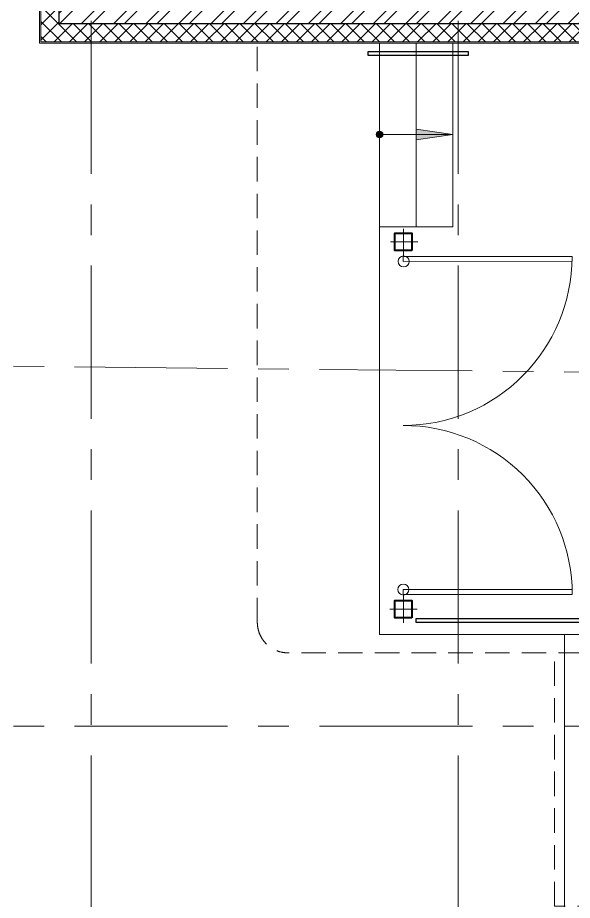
# Model space of a CAD drawing. Header units: millimetres. Extents: x -265044 to 366616, y 0 to 292181.
# Drawn here: x -218833 to -214300, y 99179 to 106389 of the extents above; entities that cross this region are included whole.
import ezdxf

# ---------------------------------------------------------------- set-up
doc = ezdxf.new("R2010")
doc.units = ezdxf.units.MM
doc.header["$MEASUREMENT"] = 0
for name, pattern in [('ADSK_Штриховая_ш2 п1', [3, 2, -1]), ('CENTER', [2, 1.25, -0.25, 0.25, -0.25]), ('ГОСТ 2.303 6', [12, 8, -1.5, 1, -1.5])]:
    doc.linetypes.add(name, pattern=pattern)
doc.layers.get('0').update_dxf_attribs({"color": 250, "lineweight": 9})
for name, color, linetype, lineweight in [('АР_Двери', 5, 'Continuous', 18), ('АР_Лестницы', 250, 'Continuous', 15), ('АР_Лестницы ограждение', 94, 'Continuous', 25), ('АР_Навесной фасад', 5, 'Continuous', 5), ('АР_Оси', 193, 'Continuous', 9), ('АР_Сущ Несущая стена', 202, 'Continuous', 30), ('АР_тонкая линия', 250, 'Continuous', 0), ('АР_Утеплитель', 250, 'Continuous', 9), ('АР_Штриховка кирпич', 250, 'Continuous', 9)]:
    doc.layers.add(name, color=color, linetype=linetype, lineweight=lineweight)

# ---------------------------------------------------------------- blocks, each defined once
blk = doc.blocks.new('*U26')
h = blk.add_hatch(color=8)
h.dxf.hatch_style = 1
edge = h.paths.add_edge_path()
edge.add_arc((0, 0), 27.6, 359.64, 719.64)
h = blk.add_hatch(color=8)
h.dxf.hatch_style = 1
h.paths.add_polyline_path([(300, -44.3), (300, 44.3), (600, 0)])
at = {"color": 8}
blk.add_line((600, 0), (0, 0), dxfattribs=at)
blk.add_lwpolyline([(300, 44.3), (300, -44.3), (600, 0), (300, 44.3)], dxfattribs=at)
blk.add_circle((0, 0), 27.6, dxfattribs=at)

msp = doc.modelspace()

# ---------------------------------------------------------------- hatches: boundary and pattern name
at = {"layer": 'АР_Утеплитель', "ltscale": 100}
h = msp.add_hatch(dxfattribs=at)
h.set_pattern_fill('ANSI37', color=8, scale=700)
h.set_pattern_definition([(45, (-1188594, 154912.83), (-61.871843, 61.871843), []), (135, (-1188594, 154912.83), (-61.871843, -61.871843), [])])
h.paths.add_polyline_path([(-218643.9, 116590.7), (-218493.9, 116590.7), (-218493.9, 116590.7), (-218643.9, 116590.7)])
h.paths.add_polyline_path([(-218493.9, 107238), (-218643.9, 107238), (-218643.9, 106190.7), (-212704, 106190.7), (-212704, 106090.7), (-212554, 106090.7), (-212554, 106340.7), (-218493.9, 106340.7)])
h.paths.add_polyline_path([(-218493.9, 107340.7), (-218643.9, 107340.7), (-218643.9, 107238), (-218493.9, 107238)])
h.paths.add_polyline_path([(-218493.9, 110430.7), (-218643.9, 110430.7), (-218643.9, 108520.7), (-218493.9, 108520.7)])
h.paths.add_polyline_path([(-218493.9, 113510.7), (-218643.9, 113510.7), (-218643.9, 111610.7), (-218493.9, 111610.7)])
h.paths.add_polyline_path([(-218643.9, 114690.7), (-218493.9, 114690.7), (-218493.9, 116590.7), (-218643.9, 116590.7)])
at = {"layer": 'АР_Штриховка кирпич', "ltscale": 100}
h = msp.add_hatch(dxfattribs=at)
h.set_pattern_fill('ANSI32', color=8, scale=500)
h.set_pattern_definition([(45, (-1163480.52, 164822.8), (-132.58252, 132.58252), []), (45, (-1163392.13, 164822.8), (-132.58252, 132.58252), [])])
h.paths.add_polyline_path([(-217983.9, 107275.7), (-218493.9, 107275.7), (-218493.9, 106340.7), (-212554, 106340.7), (-212553.9, 106090.7), (-211913.9, 106090.7), (-211914, 106850.7), (-217983.9, 106850.7)])

# ---------------------------------------------------------------- linework, layer by layer
at = {"color": 8, "lineweight": 40, "ltscale": 75}
for points in [[(-215611.1, 104487.7), (-215751.1, 104487.7), (-215751.1, 104627.7), (-215611.1, 104627.7)], [(-215611.1, 101487.7), (-215751.1, 101487.7), (-215751.1, 101627.7), (-215611.1, 101627.7)]]:
    msp.add_lwpolyline(points, close=True, dxfattribs=at)
at = {"color": 8, "linetype": 'ГОСТ 2.303 6', "ltscale": 50}
for points in [[(-215681.1, 104664.5), (-215681.1, 104445.9)], [(-215786.3, 104557.7), (-215562.7, 104557.7)], [(-215681.1, 101669.5), (-215681.1, 101445.9)], [(-215793, 101557.7), (-215569.3, 101557.7)]]:
    msp.add_lwpolyline(points, dxfattribs=at)
at = {"color": 8, "ltscale": 100}
for centre in [(-215679.3, 104397.4), (-215681.1, 101717.9)]:
    msp.add_circle(centre, 45, dxfattribs=at)
at = {"layer": 'АР_Двери', "color": 8, "ltscale": 75}
for points in [[(-215683, 104437.7), (-214303, 104438.6), (-214302.9, 104398.4), (-215682.9, 104397.4), (-215683, 104437.7)], [(-215683, 101677.7), (-214303, 101676.7), (-214302.9, 101717), (-215682.9, 101717.9), (-215683, 101677.7)]]:
    msp.add_lwpolyline(points, close=True, dxfattribs=at)
for centre, start, end in [((-215683, 104437.7), 270.03951, 0.03951), ((-215681.1, 101677.7), 0.00127, 90.03952)]:
    msp.add_arc(centre, 1380, start, end, dxfattribs=at)
at = {"layer": 'АР_Лестницы', "color": 8, "ltscale": 100}
msp.add_line((-214364, 101350.4), (-214364, 98518.5), dxfattribs=at)
for points in [[(-215877, 104681.3), (-215877, 106180.7)], [(-215877, 101350.4), (-215877, 104681.3), (-215275.8, 104681.3), (-215275.8, 106180.7)], [(-215576.4, 104681.3), (-215576.4, 106180.7)], [(-212714, 101350.4), (-215877, 101350.4), (-215877, 101350.4)]]:
    msp.add_lwpolyline(points, dxfattribs=at)
at = {"layer": 'АР_Лестницы ограждение', "color": 8, "lineweight": 25}
for points in [[(-215970.1, 106079.5), (-215970.1, 106113.3), (-215153.1, 106113.3), (-215153.1, 106079.5)], [(-215576.4, 101447.8), (-215576.4, 101481.6), (-212714, 101481.6), (-212714, 101447.8)]]:
    msp.add_lwpolyline(points, close=True, dxfattribs=at)
at = {"layer": 'АР_Навесной фасад', "color": 8, "ltscale": 100}
for p, q in [((-218653.9, 106180.7), (-218653.9, 107340.7)), ((-218643.9, 106190.7), (-218643.9, 107318.6)), ((-218653.9, 106180.7), (-212714, 106180.7)), ((-218643.9, 106190.7), (-212704, 106190.7))]:
    msp.add_line(p, q, dxfattribs=at)
at = {"layer": 'АР_Оси', "color": 8, "linetype": 'CENTER', "ltscale": 1000}
for p, q in [((-218233.9, 134363.2), (-218233.9, 78630.8)), ((-215233.9, 134363.2), (-215233.9, 78630.8)), ((-224367.6, 103600.7), (-196974, 103310.7)), ((-224367.6, 100600.7), (-141189.2, 100600.7))]:
    msp.add_line(p, q, dxfattribs=at)
at = {"layer": 'АР_Сущ Несущая стена', "color": 8, "ltscale": 100}
for q in [(-218493.9, 107340.7), (-212554, 106340.7)]:
    msp.add_line((-218493.9, 106340.7), q, dxfattribs=at)
at = {"layer": 'АР_тонкая линия', "color": 8, "linetype": 'ADSK_Штриховая_ш2 п1', "ltscale": 100}
for points in [[(-216874.8, 101450.8), (-216874.8, 106210.7)], [(-212714, 101200.8), (-216624.8, 101200.8)], [(-212559, 99130.5), (-214447.1, 99130.9), (-214447.1, 101200.8)]]:
    msp.add_lwpolyline(points, dxfattribs=at)
msp.add_arc((-216624.8, 101450.8), 250, 180, 270, dxfattribs=at)

# ---------------------------------------------------------------- block references
at = {"layer": 'АР_Лестницы', "color": 8, "ltscale": 100}
msp.add_blockref('*U26', (-215875.8, 105434.3), dxfattribs=at)

doc.saveas('drawing.dxf')
